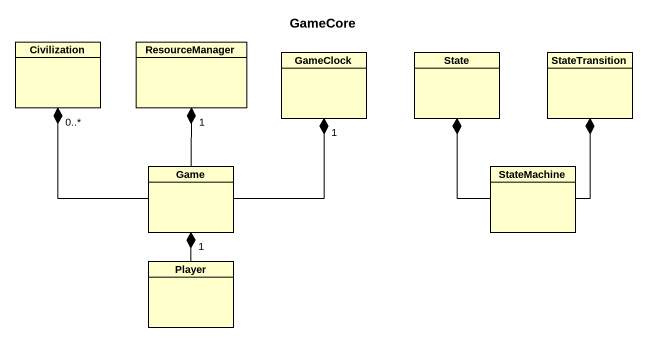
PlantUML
@startuml
title GameCore
hide circle
hide empty members
class Civilization
class ResourceManager
class GameClock
class "State" as State_
class StateTransition
class Game
class StateMachine
class Player
Game -up-* "0..*" Civilization
Game -up-* "1" ResourceManager
Game -up-* "1" GameClock
StateMachine -up-* State_
StateMachine -up-* StateTransition
Player -up-* "1" Game
@enduml
